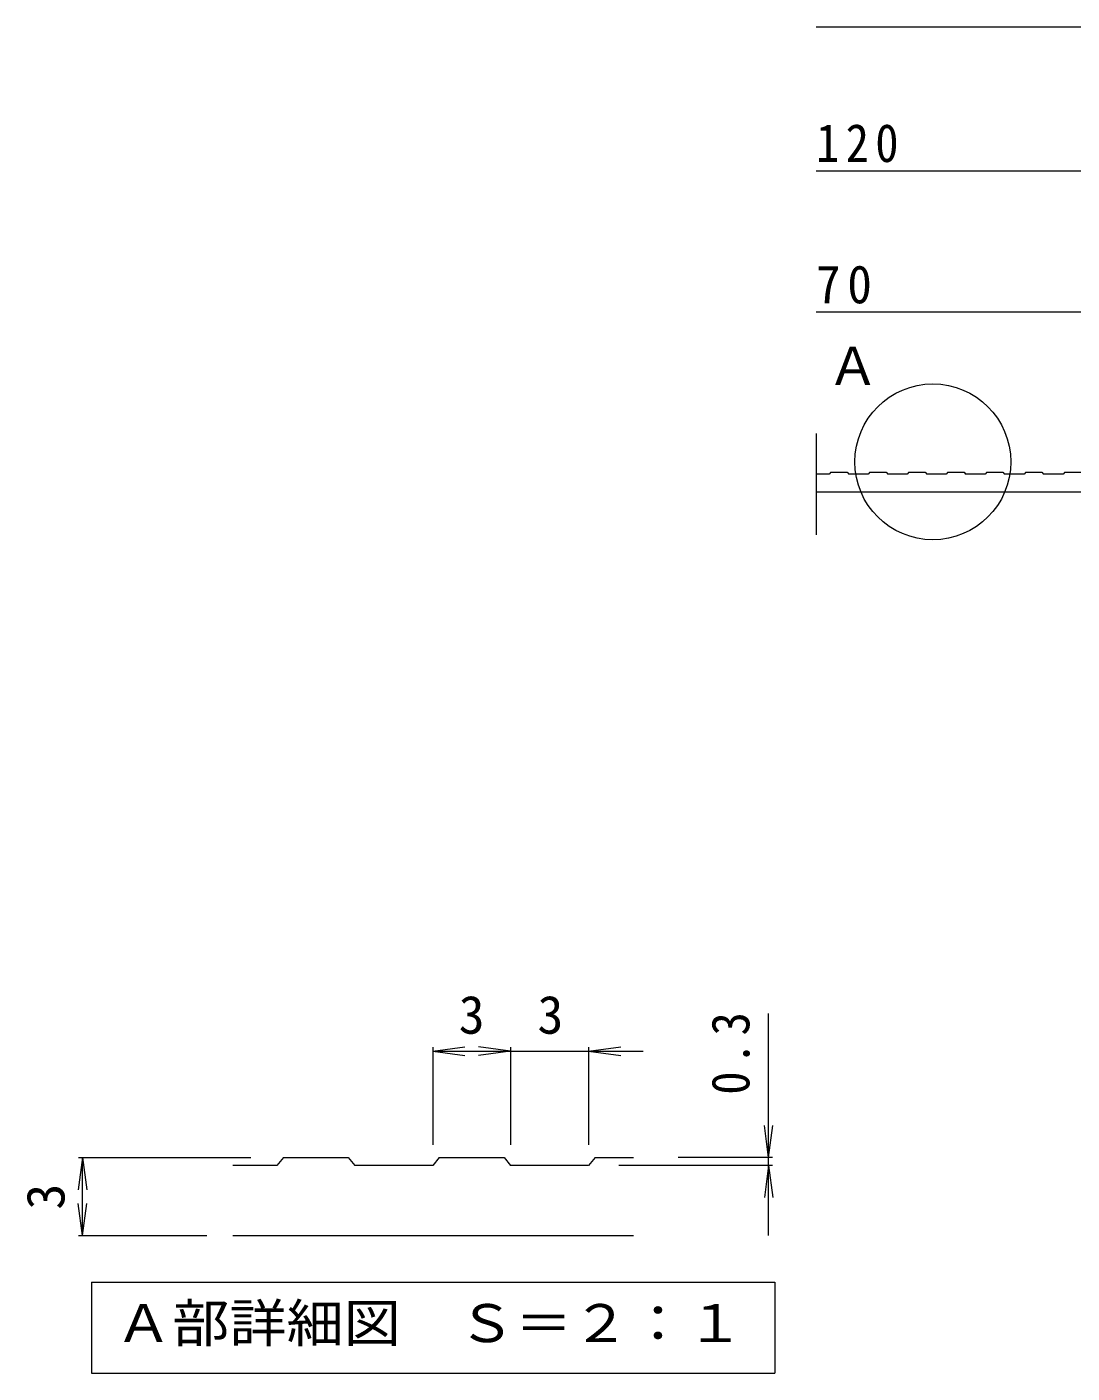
# Model space of a CAD drawing. Units: millimetres, scale not verified. Extents: x -313 to 322, y -274 to 219.
# Drawn here: x -313.5 to -152.5, y -195.4 to 11.8 of the extents above; entities that cross this region are included whole.
import ezdxf
from ezdxf.enums import TextEntityAlignment as Align

# ---------------------------------------------------------------- set-up
doc = ezdxf.new("R2010")
doc.units = ezdxf.units.MM
doc.header["$LTSCALE"] = 2
for name, color, linetype, lineweight in [('D-2', 3, 'Continuous', 9), ('D-4', 7, 'Continuous', 9), ('D-5', 7, 'Continuous', 9)]:
    doc.layers.add(name, color=color, linetype=linetype, lineweight=lineweight)
doc.styles.add('ＭＳ ゴシック', font='')
doc.styles.get('ＭＳ ゴシック').set_extended_font_data('MS Gothic')

msp = doc.modelspace()

# ---------------------------------------------------------------- linework, layer by layer
at = {"layer": 'D-2'}
for p, q in [((-191.969, -50.779), (-191.969, -66.352)), ((-189.936, -57.037), (-191.969, -57.037)), ((-189.686, -56.737), (-189.936, -57.037)), ((-189.686, -56.737), (-187.186, -56.737)), ((-187.186, -56.737), (-186.936, -57.037)), ((-183.936, -57.037), (-186.936, -57.037)), ((-183.686, -56.737), (-183.936, -57.037)), ((-183.686, -56.737), (-181.186, -56.737)), ((-181.186, -56.737), (-180.936, -57.037)), ((-177.936, -57.037), (-180.936, -57.037)), ((-177.686, -56.737), (-177.936, -57.037)), ((-177.686, -56.737), (-175.186, -56.737)), ((-175.186, -56.737), (-174.936, -57.037)), ((-171.936, -57.037), (-174.936, -57.037)), ((-171.686, -56.737), (-171.936, -57.037)), ((-171.686, -56.737), (-169.186, -56.737)), ((-169.186, -56.737), (-168.936, -57.037)), ((-165.936, -57.037), (-168.936, -57.037)), ((-165.686, -56.737), (-165.936, -57.037)), ((-165.686, -56.737), (-163.186, -56.737)), ((-163.186, -56.737), (-162.936, -57.037)), ((-159.936, -57.037), (-162.936, -57.037)), ((-159.686, -56.737), (-159.936, -57.037)), ((-159.686, -56.737), (-157.186, -56.737)), ((-157.186, -56.737), (-156.936, -57.037)), ((-153.936, -57.037), (-156.936, -57.037)), ((-153.686, -56.737), (-153.936, -57.037)), ((-153.686, -56.737), (-151.186, -56.737)), ((-191.969, -59.737), (-52.436, -59.737))]:
    msp.add_line(p, q, dxfattribs=at)
at = {"layer": 'D-4'}
for p, q in [((-191.969, 11.837), (-46.436, 11.837)), ((-191.969, -10.302), (-37.128, -10.302)), ((-191.969, -32.053), (-77.436, -32.053))]:
    msp.add_line(p, q, dxfattribs=at)
at = {"layer": 'D-5'}
for p, q in [((-199.271, -174.259), (-199.271, -140.088)), ((-250.998, -145.865), (-246.04, -145.212)), ((-250.998, -145.265), (-250.998, -160.259)), ((-250.998, -145.865), (-246.04, -146.518)), ((-250.998, -145.865), (-218.598, -145.865)), ((-238.998, -145.865), (-243.955, -145.212)), ((-238.998, -145.865), (-243.955, -146.518)), ((-238.998, -145.265), (-238.998, -160.259)), ((-226.998, -145.865), (-222.04, -145.212)), ((-226.998, -145.265), (-226.998, -160.259)), ((-226.998, -145.865), (-222.04, -146.518)), ((-199.271, -162.259), (-199.924, -157.302)), ((-199.271, -162.259), (-198.618, -157.302)), ((-304.931, -162.259), (-305.584, -167.216)), ((-305.531, -162.259), (-278.998, -162.259)), ((-304.931, -162.259), (-304.278, -167.216)), ((-304.931, -174.259), (-304.931, -162.259)), ((-198.671, -163.459), (-222.32, -163.459)), ((-198.671, -162.259), (-213.198, -162.259)), ((-199.271, -163.459), (-199.924, -168.416)), ((-199.271, -163.459), (-198.618, -168.416)), ((-304.931, -174.259), (-305.584, -169.302)), ((-304.931, -174.259), (-304.278, -169.302)), ((-305.531, -174.259), (-285.764, -174.259)), ((-303.514, -181.425), (-198.314, -181.425)), ((-198.314, -181.425), (-198.314, -195.425))]:
    msp.add_line(p, q, dxfattribs=at)
at = {"layer": 'D-5', "color": 3}
for p, q in [((-274.998, -163.459), (-281.764, -163.459)), ((-273.998, -162.259), (-274.998, -163.459)), ((-273.998, -162.259), (-263.998, -162.259)), ((-263.998, -162.259), (-262.998, -163.459)), ((-250.998, -163.459), (-262.998, -163.459)), ((-249.998, -162.259), (-250.998, -163.459)), ((-226.998, -163.459), (-238.998, -163.459)), ((-225.998, -162.259), (-226.998, -163.459)), ((-225.998, -162.259), (-220.064, -162.259)), ((-281.764, -174.259), (-220.064, -174.259))]:
    msp.add_line(p, q, dxfattribs=at)
msp.add_lwpolyline([(-249.998, -162.259), (-239.998, -162.259), (-238.998, -163.459)], dxfattribs=at)
at = {"layer": 'D-5'}
msp.add_lwpolyline([(-303.514, -181.425), (-303.514, -195.425), (-198.314, -195.425)], dxfattribs=at)
msp.add_circle((-173.986, -55.127), 12, dxfattribs=at)

# ---------------------------------------------------------------- texts
at = {"layer": 'D-4', "color": 2, "char_height": 5.865, "attachment_point": 7, "style": 'ＭＳ ゴシック'}
for s, insert in [('\\T1.27;\\W0.9;120', (-191.974, -9.053)), ('\\T1.27;\\W0.95;70', (-191.974, -30.813))]:
    msp.add_mtext(s, dxfattribs=dict(at, insert=insert))
at = {"layer": 'D-5', "color": 2, "style": 'ＭＳ ゴシック'}
for s, p in [('Ａ', (-190.286, -45.034)), ('3', (-246.998, -144.936)), ('3', (-234.867, -144.936))]:
    msp.add_text(s, height=5.865, dxfattribs=at).set_placement(p, align=Align.BOTTOM_LEFT)
msp.add_text('3', height=5.865, rotation=90, dxfattribs=at).set_placement((-305.931, -170.259), align=Align.BOTTOM_LEFT)
at = {"layer": 'D-5', "color": 2, "style": 'ＭＳ ゴシック', "width": 1.1}
msp.add_text('Ａ部詳細図\u3000Ｓ＝２：１', height=5.865, dxfattribs=at).set_placement((-299.914, -192.425), align=Align.BOTTOM_LEFT)
at = {"layer": 'D-5', "color": 2, "insert": (-202.132, -152.567), "char_height": 5.865, "attachment_point": 7, "rotation": 90, "style": 'ＭＳ ゴシック'}
msp.add_mtext('\\T1.27;\\W0.9;0.3', dxfattribs=at)

doc.saveas('drawing.dxf')
